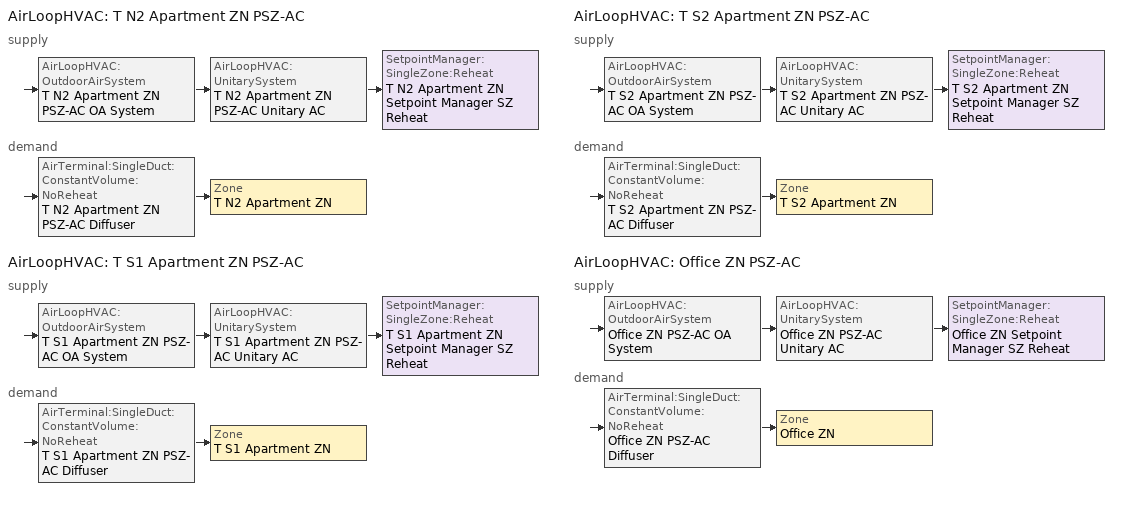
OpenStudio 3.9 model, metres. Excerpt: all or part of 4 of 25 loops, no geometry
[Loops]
AirLoopHVAC 'T N2 Apartment ZN PSZ-AC'
 supply: AirLoopHVAC:OutdoorAirSystem 'T N2 Apartment ZN PSZ-AC OA System' > AirLoopHVAC:UnitarySystem 'T N2 Apartment ZN PSZ-AC Unitary AC' > SetpointManager:SingleZone:Reheat 'T N2 Apartment ZN Setpoint Manager SZ Reheat'
 demand: AirTerminal:SingleDuct:ConstantVolume:NoReheat 'T N2 Apartment ZN PSZ-AC Diffuser' > Zone 'T N2 Apartment ZN'
AirLoopHVAC 'T S1 Apartment ZN PSZ-AC'
 supply: AirLoopHVAC:OutdoorAirSystem 'T S1 Apartment ZN PSZ-AC OA System' > AirLoopHVAC:UnitarySystem 'T S1 Apartment ZN PSZ-AC Unitary AC' > SetpointManager:SingleZone:Reheat 'T S1 Apartment ZN Setpoint Manager SZ Reheat'
 demand: AirTerminal:SingleDuct:ConstantVolume:NoReheat 'T S1 Apartment ZN PSZ-AC Diffuser' > Zone 'T S1 Apartment ZN'
AirLoopHVAC 'T S2 Apartment ZN PSZ-AC'
 supply: AirLoopHVAC:OutdoorAirSystem 'T S2 Apartment ZN PSZ-AC OA System' > AirLoopHVAC:UnitarySystem 'T S2 Apartment ZN PSZ-AC Unitary AC' > SetpointManager:SingleZone:Reheat 'T S2 Apartment ZN Setpoint Manager SZ Reheat'
 demand: AirTerminal:SingleDuct:ConstantVolume:NoReheat 'T S2 Apartment ZN PSZ-AC Diffuser' > Zone 'T S2 Apartment ZN'
AirLoopHVAC 'Office ZN PSZ-AC'
 supply: AirLoopHVAC:OutdoorAirSystem 'Office ZN PSZ-AC OA System' > AirLoopHVAC:UnitarySystem 'Office ZN PSZ-AC Unitary AC' > SetpointManager:SingleZone:Reheat 'Office ZN Setpoint Manager SZ Reheat'
 demand: AirTerminal:SingleDuct:ConstantVolume:NoReheat 'Office ZN PSZ-AC Diffuser' > Zone 'Office ZN'
[Sizing:Zone] Zone Cooling Design Supply Air Temperature Input Method=SupplyAirTemperature; Zone Cooling Design Supply Air Temperature {C}=12.7778; Zone Cooling Design Supply Air Temperature Difference {deltaC}=11.11; Zone Heating Design Supply Air Temperature Input Method=SupplyAirTemperature; Zone Heating Design Supply Air Temperature {C}=50; Zone Heating Design Supply Air Temperature Difference {deltaC}=11.11; Zone Cooling Design Supply Air Humidity Ratio {kg-H2O/kg-air}=0.0085; Zone Heating Design Supply Air Humidity Ratio {kg-H2O/kg-air}=0.008; Cooling Design Air Flow Method=DesignDay; Heating Design Air Flow Method=DesignDay; Heating Maximum Air Flow Fraction=1; Account for Dedicated Outdoor Air System=No; Dedicated Outdoor Air System Control Strategy=NeutralSupplyAir; Dedicated Outdoor Air Low Setpoint Temperature for Design {C}=autosize; Dedicated Outdoor Air High Setpoint Temperature for Design {C}=autosize; Zone Load Sizing Method=Sensible Load Only No Latent Load; Zone Latent Cooling Design Supply Air Humidity Ratio Input Method=HumidityRatioDifference; Zone Cooling Design Supply Air Humidity Ratio Difference {kgWater/kgDryAir}=0.005; Zone Latent Heating Design Supply Air Humidity Ratio Input Method=HumidityRatioDifference; Zone Humidification Design Supply Air Humidity Ratio Difference {kgWater/kgDryAir}=0.005; Sizing Option=Coincident
Office ZN; T N2 Apartment ZN; T S1 Apartment ZN; T S2 Apartment ZN
[Zone equipment]
Office ZN: Office ZN PSZ-AC Diffuser
T N2 Apartment ZN: T N2 Apartment ZN PSZ-AC Diffuser, T N2 Apartment ZN Unit Ventilator
T S1 Apartment ZN: T S1 Apartment ZN PSZ-AC Diffuser, T S1 Apartment ZN Unit Ventilator
T S2 Apartment ZN: T S2 Apartment ZN PSZ-AC Diffuser, T S2 Apartment ZN Unit Ventilator
[AirLoopHVAC] Availability Schedule=ApartmentMidRise All On; Design Supply Air Flow Rate {m3/s}=autosize; Design Return Air Flow Fraction of Supply Air Flow=1
T N2 Apartment ZN PSZ-AC; T S1 Apartment ZN PSZ-AC; T S2 Apartment ZN PSZ-AC; Office ZN PSZ-AC
[Sizing:System] Type of Load to Size On=Sensible; Design Outdoor Air Flow Rate {m3/s}=Autosize; Central Heating Maximum System Air Flow Ratio=1; Preheat Design Temperature {C}=7.22222; Preheat Design Humidity Ratio {kg-H2O/kg-Air}=0.008; Precool Design Temperature {C}=12.7778; Precool Design Humidity Ratio {kg-H2O/kg-Air}=0.008; Central Cooling Design Supply Air Temperature {C}=12.7778; Central Heating Design Supply Air Temperature {C}=50; Sizing Option=Coincident; 100% Outdoor Air in Cooling=No; 100% Outdoor Air in Heating=No; Central Cooling Design Supply Air Humidity Ratio {kg-H2O/kg-Air}=0.0085; Central Heating Design Supply Air Humidity Ratio {kg-H2O/kg-Air}=0.008; Cooling Design Air Flow Method=DesignDay; Heating Design Air Flow Method=DesignDay; System Outdoor Air Method=ZoneSum; Zone Maximum Outdoor Air Fraction=1; Cooling Supply Air Flow Rate Per Floor Area {m3/s-m2}=0.00996765; Cooling Fraction of Autosized Cooling Supply Air Flow Rate=1; Cooling Supply Air Flow Rate Per Unit Cooling Capacity {m3/s-W}=3.94755e-05; Heating Supply Air Flow Rate Per Floor Area {m3/s-m2}=0.00996765; Heating Fraction of Autosized Heating Supply Air Flow Rate=1; Heating Fraction of Autosized Cooling Supply Air Flow Rate=1; Heating Supply Air Flow Rate Per Unit Heating Capacity {m3/s-W}=3.15882e-05; Cooling Design Capacity Method=CoolingDesignCapacity; Cooling Design Capacity {W}=autosize; Cooling Design Capacity Per Floor Area {W/m2}=234.7; Fraction of Autosized Cooling Design Capacity=1; Heating Design Capacity Method=HeatingDesignCapacity; Heating Design Capacity {W}=autosize; Heating Design Capacity Per Floor Area {W/m2}=157; Fraction of Autosized Heating Design Capacity=1; Central Cooling Capacity Control Method=OnOff; Occupant Diversity=autosize
T N2 Apartment ZN PSZ-AC; T S1 Apartment ZN PSZ-AC; T S2 Apartment ZN PSZ-AC; Office ZN PSZ-AC
[SetpointManager:SingleZone:Reheat] Minimum Supply Air Temperature {C}=12.7778; Maximum Supply Air Temperature {C}=50
Name | Control Zone | Setpoint Node or NodeList
T N2 Apartment ZN Setpoint Manager SZ Reheat | T N2 Apartment ZN | T N2 Apartment ZN PSZ-AC Supply Outlet Node
T S1 Apartment ZN Setpoint Manager SZ Reheat | T S1 Apartment ZN | T S1 Apartment ZN PSZ-AC Supply Outlet Node
T S2 Apartment ZN Setpoint Manager SZ Reheat | T S2 Apartment ZN | T S2 Apartment ZN PSZ-AC Supply Outlet Node
Office ZN Setpoint Manager SZ Reheat | Office ZN | Office ZN PSZ-AC Supply Outlet Node
[Coil:Heating:Gas] Availability Schedule=Always On Discrete; Gas Burner Efficiency=0.8; Nominal Capacity {W}=AutoSize; On Cycle Parasitic Electric Load {W}=0; Off Cycle Parasitic Gas Load {W}=0
T N2 Apartment ZN PSZ-AC Gas Htg Coil 26kBtu/hr 0.8 Thermal Eff; T N2 Apartment ZN PSZ-AC Gas Backup Htg Coil 26kBtu/hr 0.8 Thermal Eff; T S1 Apartment ZN PSZ-AC Gas Htg Coil 31kBtu/hr 0.8 Thermal Eff; T S1 Apartment ZN PSZ-AC Gas Backup Htg Coil 31kBtu/hr 0.8 Thermal Eff; T S2 Apartment ZN PSZ-AC Gas Htg Coil 31kBtu/hr 0.8 Thermal Eff; T S2 Apartment ZN PSZ-AC Gas Backup Htg Coil 31kBtu/hr 0.8 Thermal Eff; Office ZN PSZ-AC Gas Htg Coil 46kBtu/hr 0.8 Thermal Eff; Office ZN PSZ-AC Gas Backup Htg Coil 46kBtu/hr 0.8 Thermal Eff
[Coil:Cooling:DX:SingleSpeed] Availability Schedule=Always On Discrete; Rated Total Cooling Capacity {W}=autosize; Rated Sensible Heat Ratio=autosize; Rated COP {W/W}=3.4608; Rated Air Flow Rate {m3/s}=autosize; Rated Evaporator Fan Power Per Volume Flow Rate 2017 {W/(m3/s)}=773.3; Rated Evaporator Fan Power Per Volume Flow Rate 2023 {W/(m3/s)}=934.4; Total Cooling Capacity Function of Temperature Curve=CoilClgDXQRatio_fTwbToadbSI; Total Cooling Capacity Function of Flow Fraction Curve=CoilClgDXSnglQRatio_fCFMRatio; Energy Input Ratio Function of Temperature Curve=CoilClgDXEIRRatio_fTwbToadbSI; Energy Input Ratio Function of Flow Fraction Curve=CoilClgDXSnglEIRRatio_fCFMRatio; Part Load Fraction Correlation Curve=CoilClgDXEIRRatio_fQFrac; Minimum Outdoor Dry-Bulb Temperature for Compressor Operation {C}=-25; Nominal Time for Condensate Removal to Begin {s}=0; Ratio of Initial Moisture Evaporation Rate and Steady State Latent Capacity=0; Maximum Cycling Rate {cycles/hr}=0; Latent Capacity Time Constant {s}=0; Condenser Type=AirCooled; Evaporative Condenser Effectiveness=0.9; Evaporative Condenser Air Flow Rate {m3/s}=autosize; Evaporative Condenser Pump Rated Power Consumption {W}=autosize; Crankcase Heater Capacity {W}=0; Maximum Outdoor Dry-Bulb Temperature for Crankcase Heater Operation {C}=10; Basin Heater Capacity {W/K}=0; Basin Heater Setpoint Temperature {C}=2
T N2 Apartment ZN PSZ-AC 1spd DX AC Clg Coil 14kBtu/hr 12SEER; T S1 Apartment ZN PSZ-AC 1spd DX AC Clg Coil 16kBtu/hr 12SEER; T S2 Apartment ZN PSZ-AC 1spd DX AC Clg Coil 16kBtu/hr 12SEER; Office ZN PSZ-AC 1spd DX AC Clg Coil 21kBtu/hr 12SEER
[Fan:OnOff] Availability Schedule=Always On Discrete; Maximum Flow Rate {m3/s}=autosize; Motor In Airstream Fraction=1
Name | Fan Total Efficiency | Pressure Rise {Pa} | Motor Efficiency | Fan Power Ratio Function of Speed Ratio Curve | Fan Efficiency Ratio Function of Speed Ratio Curve
T N2 Apartment ZN PSZ-AC Fan | 0.53625 | 622.722 | 0.825 | Fan On Off Power Curve 20 | Fan On Off Efficiency Curve 20
T S1 Apartment ZN PSZ-AC Fan | 0.53625 | 622.722 | 0.825 | Fan On Off Power Curve 21 | Fan On Off Efficiency Curve 21
T S2 Apartment ZN PSZ-AC Fan | 0.53625 | 622.722 | 0.825 | Fan On Off Power Curve 22 | Fan On Off Efficiency Curve 22
Office ZN PSZ-AC Fan | 0.53625 | 622.722 | 0.825 | Fan On Off Power Curve 23 | Fan On Off Efficiency Curve 23
T N2 Apartment ZN Ventilator Supply Fan | 0.303158 | 233.6875 | 0.48 | Fan On Off Power Curve 24 | Fan On Off Efficiency Curve 24
T S1 Apartment ZN Ventilator Supply Fan | 0.303158 | 233.6875 | 0.48 | Fan On Off Power Curve 30 | Fan On Off Efficiency Curve 30
T S2 Apartment ZN Ventilator Supply Fan | 0.303158 | 233.6875 | 0.48 | Fan On Off Power Curve 34 | Fan On Off Efficiency Curve 34
[AirLoopHVAC:UnitarySystem] Control Type=Load; Dehumidification Control Type=None; Availability Schedule=ApartmentMidRise All On; Fan Placement=DrawThrough; DX Heating Coil Sizing Ratio=1; Use DOAS DX Cooling Coil=No; DOAS DX Cooling Coil Leaving Minimum Air Temperature {C}=2; Latent Load Control=SensibleOnlyLoadControl; Supply Air Flow Rate Method During Cooling Operation=SupplyAirFlowRate; Supply Air Flow Rate During Cooling Operation {m3/s}=Autosize; Supply Air Flow Rate Method During Heating Operation=SupplyAirFlowRate; Supply Air Flow Rate During Heating Operation {m3/s}=Autosize; Supply Air Flow Rate Method When No Cooling or Heating is Required=None; No Load Supply Air Flow Rate Control Set To Low Speed=Yes; Maximum Supply Air Temperature {C}=80; Maximum Outdoor Dry-Bulb Temperature for Supplemental Heater Operation {C}=21; Ancilliary On-Cycle Electric Power {W}=0; Ancilliary Off-Cycle Electric Power {W}=0
Name | Controlling Zone or Thermostat Location | Supply Fan | Supply Air Fan Operating Mode Schedule | Heating Coil | Cooling Coil | Supplemental Heating Coil
T N2 Apartment ZN PSZ-AC Unitary AC | T N2 Apartment ZN | T N2 Apartment ZN PSZ-AC Fan | Always Off Discrete | T N2 Apartment ZN PSZ-AC Gas Htg Coil 26kBtu/hr 0.8 Thermal Eff | T N2 Apartment ZN PSZ-AC 1spd DX AC Clg Coil 14kBtu/hr 12SEER | T N2 Apartment ZN PSZ-AC Gas Backup Htg Coil 26kBtu/hr 0.8 Thermal Eff
T S1 Apartment ZN PSZ-AC Unitary AC | T S1 Apartment ZN | T S1 Apartment ZN PSZ-AC Fan | Always Off Discrete | T S1 Apartment ZN PSZ-AC Gas Htg Coil 31kBtu/hr 0.8 Thermal Eff | T S1 Apartment ZN PSZ-AC 1spd DX AC Clg Coil 16kBtu/hr 12SEER | T S1 Apartment ZN PSZ-AC Gas Backup Htg Coil 31kBtu/hr 0.8 Thermal Eff
T S2 Apartment ZN PSZ-AC Unitary AC | T S2 Apartment ZN | T S2 Apartment ZN PSZ-AC Fan | Always Off Discrete | T S2 Apartment ZN PSZ-AC Gas Htg Coil 31kBtu/hr 0.8 Thermal Eff | T S2 Apartment ZN PSZ-AC 1spd DX AC Clg Coil 16kBtu/hr 12SEER | T S2 Apartment ZN PSZ-AC Gas Backup Htg Coil 31kBtu/hr 0.8 Thermal Eff
Office ZN PSZ-AC Unitary AC | Office ZN | Office ZN PSZ-AC Fan | ApartmentMidRise All On | Office ZN PSZ-AC Gas Htg Coil 46kBtu/hr 0.8 Thermal Eff | Office ZN PSZ-AC 1spd DX AC Clg Coil 21kBtu/hr 12SEER | Office ZN PSZ-AC Gas Backup Htg Coil 46kBtu/hr 0.8 Thermal Eff
[Controller:OutdoorAir] Minimum Outdoor Air Flow Rate {m3/s}=autosize; Maximum Outdoor Air Flow Rate {m3/s}=Autosize; Economizer Control Type=NoEconomizer; Economizer Control Action Type=ModulateFlow; Economizer Maximum Limit Dry-Bulb Temperature {C}=28; Economizer Maximum Limit Enthalpy {J/kg}=64000; Lockout Type=LockoutWithCompressor; Minimum Limit Type=FixedMinimum; High Humidity Control=No; High Humidity Outdoor Air Flow Ratio=1; Control High Indoor Humidity Based on Outdoor Humidity Ratio=Yes; Heat Recovery Bypass Control Type=BypassWhenWithinEconomizerLimits; Economizer Operation Staging=InterlockedWithMechanicalCooling
Name | Minimum Outdoor Air Schedule | Maximum Fraction of Outdoor Air Schedule | Controller Mechanical Ventilation
T N2 Apartment ZN PSZ-AC OA System Controller | Always Off Discrete | ems_T_N2_Apartment_ZN_PSZ_AC_maxOASch | Controller Mechanical Ventilation 21
T S1 Apartment ZN PSZ-AC OA System Controller | Always Off Discrete | ems_T_S1_Apartment_ZN_PSZ_AC_maxOASch | Controller Mechanical Ventilation 22
T S2 Apartment ZN PSZ-AC OA System Controller | Always Off Discrete | ems_T_S2_Apartment_ZN_PSZ_AC_maxOASch | Controller Mechanical Ventilation 23
Office ZN PSZ-AC OA System Controller | ApartmentMidRise COMPACT HVAC-ALWAYS 1 | ems_Office_ZN_PSZ_AC_maxOASch | Controller Mechanical Ventilation 24
[Controller:MechanicalVentilation] Availability Schedule=Always On Discrete
Controller Mechanical Ventilation 21; Controller Mechanical Ventilation 22; Controller Mechanical Ventilation 23; Controller Mechanical Ventilation 24
[AirLoopHVAC:OutdoorAirSystem]
Name | Controller
T N2 Apartment ZN PSZ-AC OA System | T N2 Apartment ZN PSZ-AC OA System Controller
T S1 Apartment ZN PSZ-AC OA System | T S1 Apartment ZN PSZ-AC OA System Controller
T S2 Apartment ZN PSZ-AC OA System | T S2 Apartment ZN PSZ-AC OA System Controller
Office ZN PSZ-AC OA System | Office ZN PSZ-AC OA System Controller
[AirTerminal:SingleDuct:ConstantVolume:NoReheat] Availability Schedule=Always On Discrete; Maximum Air Flow Rate {m3/s}=AutoSize
T N2 Apartment ZN PSZ-AC Diffuser; T S1 Apartment ZN PSZ-AC Diffuser; T S2 Apartment ZN PSZ-AC Diffuser; Office ZN PSZ-AC Diffuser
[ZoneHVAC:UnitVentilator] Availability Schedule=Always On Discrete; Maximum Supply Air Flow Rate {m3/s}=0.000294102; Outdoor Air Control Type=VariablePercent; Minimum Outdoor Air Flow Rate {m3/s}=autosize; Minimum Outdoor Air Schedule=Always Off Discrete; Maximum Outdoor Air Flow Rate {m3/s}=autosize; Maximum Outdoor Air Fraction or Temperature Schedule=Always On Discrete; Heating Convergence Tolerance=0.001; Cooling Convergence Tolerance=0.001
Name | Supply Air Fan
T N2 Apartment ZN Unit Ventilator | T N2 Apartment ZN Ventilator Supply Fan
T S1 Apartment ZN Unit Ventilator | T S1 Apartment ZN Ventilator Supply Fan
T S2 Apartment ZN Unit Ventilator | T S2 Apartment ZN Ventilator Supply Fan
[Schedule:Constant]
Name | Value
Always On Discrete | 1
Always Off Discrete | 0
[Schedule:Ruleset]
Name | Default Day Schedule | Summer Design Day Schedule | Winter Design Day Schedule
ApartmentMidRise All On | ApartmentMidRise All On Default | ApartmentMidRise All On Summer Design Day | ApartmentMidRise All On Winter Design Day
ApartmentMidRise COMPACT HVAC-ALWAYS 1 | ApartmentMidRise COMPACT HVAC-ALWAYS 1 Default | ApartmentMidRise COMPACT HVAC-ALWAYS 1 Summer Design Day | ApartmentMidRise COMPACT HVAC-ALWAYS 1 Winter Design Day
ems_Office_ZN_PSZ_AC_maxOASch | ems_Office_ZN_PSZ_AC_maxOASch_Default
ems_T_N2_Apartment_ZN_PSZ_AC_maxOASch | ems_T_N2_Apartment_ZN_PSZ_AC_maxOASch_Default
ems_T_S1_Apartment_ZN_PSZ_AC_maxOASch | ems_T_S1_Apartment_ZN_PSZ_AC_maxOASch_Default
ems_T_S2_Apartment_ZN_PSZ_AC_maxOASch | ems_T_S2_Apartment_ZN_PSZ_AC_maxOASch_Default
[Schedule:Day]
ApartmentMidRise All On Default; ApartmentMidRise All On Winter Design Day; ApartmentMidRise All On Summer Design Day; ApartmentMidRise COMPACT HVAC-ALWAYS 1 Default; ApartmentMidRise COMPACT HVAC-ALWAYS 1 Winter Design Day; ApartmentMidRise COMPACT HVAC-ALWAYS 1 Summer Design Day: No, 24, 0, 1
ems_Office_ZN_PSZ_AC_maxOASch_Default; ems_T_N2_Apartment_ZN_PSZ_AC_maxOASch_Default; ems_T_S1_Apartment_ZN_PSZ_AC_maxOASch_Default; ems_T_S2_Apartment_ZN_PSZ_AC_maxOASch_Default: 24, 0, 0.7
[Curve:Exponent] Coefficient1 Constant=1; Coefficient2 Constant=0; Coefficient3 Constant=0; Minimum Value of x=0; Maximum Value of x=1
Fan On Off Power Curve 20; Fan On Off Power Curve 21; Fan On Off Power Curve 22; Fan On Off Power Curve 23; Fan On Off Power Curve 24; Fan On Off Power Curve 30; Fan On Off Power Curve 34
[Curve:Cubic] Maximum Value of x=1
Name | Coefficient1 Constant | Coefficient2 x | Coefficient3 x**2 | Coefficient4 x**3 | Minimum Value of x
Fan On Off Efficiency Curve 20; Fan On Off Efficiency Curve 21; Fan On Off Efficiency Curve 22; Fan On Off Efficiency Curve 23; Fan On Off Efficiency Curve 24; Fan On Off Efficiency Curve 30; Fan On Off Efficiency Curve 34 | 1 | 0 | 0 | 0 | 0
CoilClgDXEIRRatio_fQFrac | 0 | 5.1091 | -8.5515 | 4.4744 | 0.7
[Curve:Biquadratic] Minimum Value of x=13.89; Maximum Value of x=25; Minimum Value of y=23.89; Maximum Value of y=46.11; Minimum Curve Output=0.77
Name | Coefficient1 Constant | Coefficient2 x | Coefficient3 x**2 | Coefficient4 y | Coefficient5 y**2 | Coefficient6 x*y | Maximum Curve Output
CoilClgDXQRatio_fTwbToadbSI | 0.86779 | 0.014245 | 0.000554 | -0.007569 | 3.2e-05 | -0.000191 | 1.29
CoilClgDXEIRRatio_fTwbToadbSI | 0.116709 | 0.028458 | -0.000411 | 0.021422 | 0.000162 | -0.00068 | 1.33
[Curve:Quadratic]
Name | Coefficient1 Constant | Coefficient2 x | Coefficient3 x**2 | Minimum Value of x | Maximum Value of x
CoilClgDXSnglQRatio_fCFMRatio | 0.8 | 0.2 | 0 | 0.5 | 1.5
CoilClgDXSnglEIRRatio_fCFMRatio | 1.156 | -0.1816 | 0.0256 | 0 | 1
